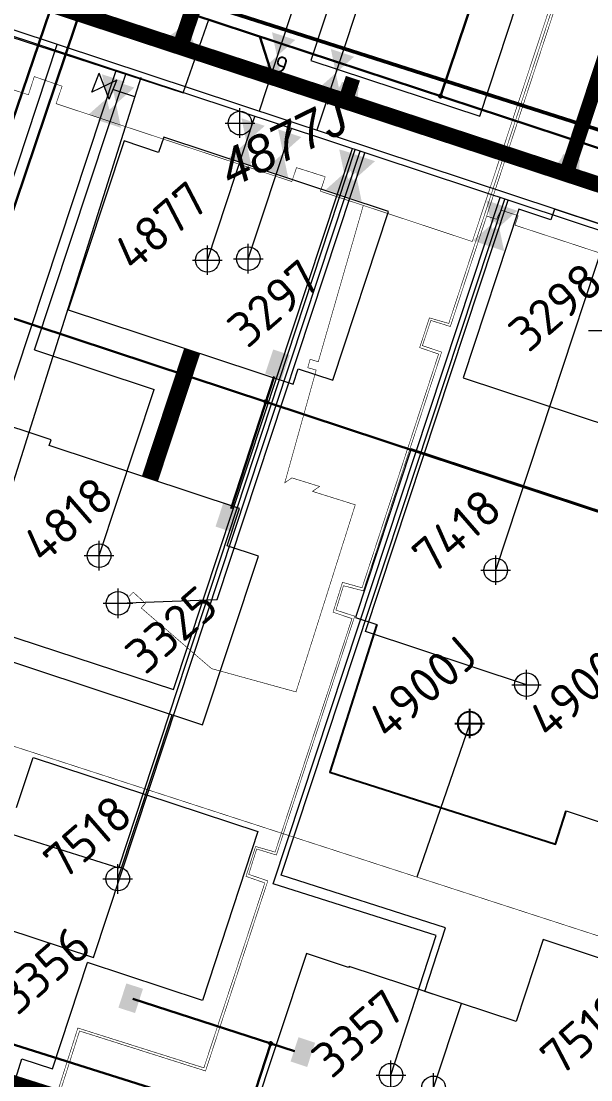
# Model space of a CAD drawing. Header units: millimetres. Extents: x 519 to 9564855, y -810 to 5021775.
# Drawn here: x 9541705.4 to 9541897.8, y 4997324.6 to 4997682.2 of the extents above; entities that cross this region are included whole.
import ezdxf

# ---------------------------------------------------------------- set-up
doc = ezdxf.new("R2010")
doc.units = ezdxf.units.MM
doc.header["$LTSCALE"] = 2
doc.header["$MEASUREMENT"] = 0
doc.header["$PDMODE"] = 2
doc.header["$PDSIZE"] = 5
doc.linetypes.add('92051501$0$DASHED', pattern=[0.75, 0.5, -0.25])
doc.layers.add('13A этап', color=7, linetype='Continuous', true_color=0xaafdfa)
for name, color, linetype in [('Existing roads', 41, 'Continuous'), ('new 100 wells', 131, 'Continuous'), ('OilColl&Flowlines', 3, 'Continuous'), ('Stage 12 wells.Text&Frame', 52, 'Continuous'), ('Скважины  2018 года', 7, 'Continuous'), ('Скважины - Конфликты наземки', 92, 'Continuous'), ('Скважины 2017г', 221, 'Continuous'), ('Скважины 2019г.', 241, 'Continuous'), ('Скважины на 2025 год _ОСМОТР', 5, 'Continuous')]:
    doc.layers.add(name, color=color, linetype=linetype)
for name, color, linetype, lineweight in [('PPLINE_GAS', 4, 'GAS_LINE', 30), ('WELLS(drilled after 2000y)', 6, 'Continuous', 40), ('Скважины на 2026', 222, 'Continuous', 50), ('Электро', 1, 'Continuous', 30), ('Электроснаб', 1, 'Continuous', 18), ('Электроснабжене', 1, 'Continuous', 18)]:
    doc.layers.add(name, color=color, linetype=linetype, lineweight=lineweight)
doc.styles.add('92051501$0$STANDARD', font='simplex.shx')
doc.styles.add('Elect', font='isocpeur.ttf')
doc.styles.add('GeoApp', font='', dxfattribs={"height": 1})
doc.styles.get("Standard").update_dxf_attribs({"font": 'isocpeur.ttf', "width": 0.5})
doc.styles.get('GeoApp').set_extended_font_data('D431', italic=True)
doc.linetypes.add('GAS_LINE', pattern='A,0.5,-0.2,["G",92051501$0$STANDARD,S=0.1,R=0,X=-0.1,Y=-0.05],-0.05', length=0.75)

msp = doc.modelspace()

# ---------------------------------------------------------------- hatches: boundary and pattern name
at = {"layer": 'Existing roads', "lineweight": 0}
h = msp.add_hatch(color=256, dxfattribs=at)
h.paths.add_polyline_path([(9541760.95011, 4997679.8294), (9541762.53735, 4997679.23264, 0.155118741), (9541767.07001, 4997669.69563), (9541758.51441, 4997672.44877)])
h.paths.add_polyline_path([(9541759.42441, 4997680.40303), (9541760.95011, 4997679.8294), (9541758.51441, 4997672.44877), (9541749.71847, 4997675.27925, 0.161550784)])
for points in [[(9541824.32403, 4997650.54401, -0.406846034), (9541819.50253, 4997659.84005), (9541813.80172, 4997661.72634, -0.406846034), (9541804.38706, 4997657.14079)], [(9541899.06179, 4997626.16096, -0.406846034), (9541894.24029, 4997635.45699), (9541888.53949, 4997637.34328, -0.406846034), (9541879.12482, 4997632.75774)]]:
    msp.add_hatch(color=256, dxfattribs=at).paths.add_polyline_path(points)
at = {"layer": 'Электро'}
for points in [[(9541787.81506, 4997563.16447), (9541793.4273, 4997561.30749), (9541796.13452, 4997569.48935), (9541790.52229, 4997571.34633)], [(9541771.03741, 4997511.52817), (9541776.64964, 4997509.67118), (9541779.35687, 4997517.85304), (9541773.74464, 4997519.71003)]]:
    msp.add_hatch(color=256, dxfattribs=at).paths.add_polyline_path(points)
at = {"layer": 'Электро', "ltscale": 25}
for points in [[(9541746.54229, 4997355.35498), (9541740.93005, 4997357.21196), (9541738.22282, 4997349.0301), (9541743.83506, 4997347.17312)], [(9541796.37615, 4997330.83062), (9541801.98838, 4997328.97364), (9541804.69561, 4997337.1555), (9541799.08338, 4997339.01248)]]:
    msp.add_hatch(color=256, dxfattribs=at).paths.add_polyline_path(points)
at = {"layer": 'Электроснаб', "lineweight": 0}
for points in [[(9541787.81506, 4997563.16447), (9541793.4273, 4997561.30749), (9541796.13452, 4997569.48935), (9541790.52229, 4997571.34633)], [(9541771.03741, 4997511.52817), (9541776.64964, 4997509.67118), (9541779.35687, 4997517.85304), (9541773.74464, 4997519.71003)]]:
    msp.add_hatch(color=1, dxfattribs=at).paths.add_polyline_path(points)
at = {"layer": 'Электроснаб', "lineweight": 0, "ltscale": 25}
for points in [[(9541746.54229, 4997355.35498), (9541740.93005, 4997357.21196), (9541738.22282, 4997349.0301), (9541743.83506, 4997347.17312)], [(9541796.37615, 4997330.83062), (9541801.98838, 4997328.97364), (9541804.69561, 4997337.1555), (9541799.08338, 4997339.01248)]]:
    msp.add_hatch(color=1, dxfattribs=at).paths.add_polyline_path(points)
at = {"layer": 'Электроснабжене', "lineweight": 0}
for points in [[(9541787.81506, 4997563.16447), (9541793.4273, 4997561.30749), (9541796.13452, 4997569.48935), (9541790.52229, 4997571.34633)], [(9541771.03741, 4997511.52817), (9541776.64964, 4997509.67118), (9541779.35687, 4997517.85304), (9541773.74464, 4997519.71003)]]:
    msp.add_hatch(color=1, dxfattribs=at).paths.add_polyline_path(points)
at = {"layer": 'Электроснабжене', "lineweight": 0, "ltscale": 25}
for points in [[(9541746.54229, 4997355.35498), (9541740.93005, 4997357.21196), (9541738.22282, 4997349.0301), (9541743.83506, 4997347.17312)], [(9541796.37615, 4997330.83062), (9541801.98838, 4997328.97364), (9541804.69561, 4997337.1555), (9541799.08338, 4997339.01248)]]:
    msp.add_hatch(color=1, dxfattribs=at).paths.add_polyline_path(points)

# ---------------------------------------------------------------- linework, layer by layer
at = {"color": 3, "linetype": 'ByBlock', "lineweight": 0}
for p, q in [((9541729.21978, 4997658.25306, -0.15303), (9541731.76162, 4997664.65644, 0.16949)), ((9541729.21978, 4997658.25306, -0.15303), (9541731.76162, 4997664.65644, 0.16949)), ((9541735.09961, 4997655.93321, -0.15303), (9541731.76162, 4997664.65644, 0.16949)), ((9541735.09961, 4997655.93321, -0.15303), (9541731.76162, 4997664.65644, 0.16949)), ((9541737.64145, 4997662.33659, 0.16949), (9541729.21978, 4997658.25306, -0.15303)), ((9541737.64145, 4997662.33659, 0.16949), (9541729.21978, 4997658.25306, -0.15303)), ((9541735.09961, 4997655.93321, -0.15303), (9541737.64145, 4997662.33659, 0.16949)), ((9541735.09961, 4997655.93321, -0.15303), (9541737.64145, 4997662.33659, 0.16949))]:
    msp.add_line(p, q, dxfattribs=at)
at = {"layer": '13A этап', "color": 0, "linetype": 'ByBlock', "lineweight": 0}
for points in [[(9541798.97255, 4997564.80502), (9541810.66255, 4997560.93701), (9541829.51798, 4997617.92241), (9541753.53745, 4997643.06299), (9541751.82745, 4997637.89498)], [(9541884.3533, 4997615.18422), (9541873.53745, 4997618.76299), (9541854.68202, 4997561.77759), (9541930.66255, 4997536.63701), (9541931.8467, 4997540.21578)], [(9541815.99887, 4997362.54414), (9541801.73745, 4997367.26299), (9541782.88202, 4997310.27759), (9541858.86255, 4997285.13701), (9541859.00113, 4997285.55586)], [(9541705.65162, 4997331.69338), (9541715.95278, 4997328.29223), (9541727.82983, 4997364.26463)]]:
    msp.add_lwpolyline(points, dxfattribs=at)
for centre in [(9541782.1, 4997602), (9541830.3, 4997326.2)]:
    msp.add_circle(centre, 4, dxfattribs=at)
for p in [(9541782.1, 4997602), (9541902.1, 4997577.7), (9541830.3, 4997326.2)]:
    msp.add_point(p, dxfattribs=at)
at = {"layer": 'Existing roads', "lineweight": 0, "flags": 128}
for points, const_width in [([(9540167.59195, 4998196.78734), (9542116.88988, 4997555.89)], 5.4), ([(9539565.39469, 4997994.43913), (9539781.43469, 4997928.03913), (9540419.33469, 4997727.26913), (9541536.98469, 4997374.84913), (9541686.09469, 4997327.92913), (9543001.21469, 4996911.42913)], 7), ([(9541835.6113, 4997899.52024), (9541759.08351, 4997673.5309)], 5.4), ([(9541918.26098, 4997717.46986), (9541889.53116, 4997630.64184)], 5), ([(9541817.45244, 4997662.94857), (9541814.63572, 4997654.43581)], 5), ([(9541763.17858, 4997570.91478), (9541748.85596, 4997527.63557)], 5.7)]:
    msp.add_lwpolyline(points, dxfattribs=dict(at, const_width=const_width))
at = {"layer": 'new 100 wells', "color": 0, "linetype": 'ByBlock', "lineweight": 0}
msp.add_lwpolyline([(9541889.46689, 4997415.45687), (9541962.36255, 4997391.33701), (9541963.50265, 4997394.78266)], dxfattribs=at)
at = {"layer": 'OilColl&Flowlines', "lineweight": 0}
for p, q in [((9542695.19707, 4997348.73558, 0), (9540718.01393, 4998002.8832)), ((9541828.4, 4997780.8), (9541785.73188, 4997651.84727)), ((9541848.4, 4997775.7), (9541805.27927, 4997645.3794)), ((9541698.80258, 4997548.79887), (9541737.45021, 4997665.60077, 0)), ((9541731.7, 4997501.7), (9541750.28568, 4997557.85907))]:
    msp.add_line(p, q, dxfattribs=at)
at = {"layer": 'OilColl&Flowlines', "linetype": 'ByBlock', "lineweight": 0, "ltscale": 80}
for p, q in [((9541709.92878, 4997571.2083), (9541740.75205, 4997664.33303)), ((9541768.3, 4997601.5), (9541784.37311, 4997650.07659)), ((9541782.1, 4997602), (9541796.66236, 4997646.01076)), ((9541729.76883, 4997365.91509), (9541819.85437, 4997638.33781, 0)), ((9541738.42543, 4997396.29474, 0), (9541818.23268, 4997638.87434, 0)), ((9541790.52267, 4997390.87155), (9541867.21184, 4997622.66986, 0)), ((9541793.20771, 4997393.71793), (9541868.79278, 4997622.14681, 0)), ((9541821.67059, 4997476.11021, 0), (9541869.86827, 4997621.791, 0)), ((9541709.92878, 4997571.2083), (9541750.28568, 4997557.85907)), ((9541876.1, 4997458.1), (9541821.67059, 4997476.11021, 0)), ((9541856.9, 4997445), (9541839.07936, 4997393.11617, 49.65175)), ((9541698.33286, 4997408.88498), (9541738.42543, 4997396.29474, 0)), ((9541848.71295, 4997376.02108), (9541793.21735, 4997393.71486)), ((9541845.52664, 4997373.33262), (9541790.52267, 4997390.87155)), ((9541700.1, 4997375.7), (9541729.76883, 4997365.91509)), ((9541841.77506, 4997354.47997), (9541848.71295, 4997376.02108)), ((9541830.3, 4997326.2), (9541845.52664, 4997373.33262)), ((9541854.12772, 4997350.3927), (9541841.77506, 4997354.47997)), ((9541844.7, 4997321.9), (9541854.12772, 4997350.3927))]:
    msp.add_line(p, q, dxfattribs=at)
at = {"layer": 'OilColl&Flowlines', "color": 3, "linetype": 'ByBlock', "lineweight": 0, "ltscale": 5}
for p, q in [((9541756.81513, 4997456.50112), (9541817.25888, 4997639.19652, 0)), ((9541771.62891, 4997486.93197), (9541821.53656, 4997637.78127, 0)), ((9541637.13241, 4997495.69651), (9541756.81513, 4997456.50112)), ((9541738.1, 4997485.6), (9541771.62891, 4997486.93197))]:
    msp.add_line(p, q, dxfattribs=at)
at = {"layer": 'OilColl&Flowlines', "lineweight": 0}
msp.add_lwpolyline([(9542209.11018, 4997511.75906), (9540735.67214, 4997999.29302)], dxfattribs=at)
msp.add_lwpolyline([(9542209.11018, 4997511.75906), (9540735.67214, 4997999.29302)], dxfattribs=at)
at = {"layer": 'OilColl&Flowlines', "color": 3, "linetype": 'ByBlock', "lineweight": 0, "ltscale": 80, "const_width": 0.2, "elevation": 49.65175}
msp.add_lwpolyline([(9541448.46361, 4997508.32446), (9541669.15374, 4997435.16258), (9541672.98947, 4997446.98817), (9542765.13496, 4997092.74591)], dxfattribs=at)
at = {"layer": 'OilColl&Flowlines', "lineweight": 0}
for points in [[(9541797.97463, 4997675.89817), (9541791.7946, 4997670.39361), (9541790.11752, 4997678.49795)], [(9541793.47169, 4997662.28927), (9541785.61458, 4997664.88904), (9541791.7946, 4997670.39361)], [(9541817.85957, 4997670.22703), (9541811.67954, 4997664.72247), (9541810.00246, 4997672.82681)], [(9541740.5239, 4997661.71729), (9541734.34388, 4997656.21273), (9541732.6668, 4997664.31707)], [(9541813.35663, 4997656.61813), (9541805.49952, 4997659.2179), (9541811.67954, 4997664.72247)], [(9541743.60193, 4997659.81072), (9541737.42191, 4997654.30615), (9541735.74483, 4997662.41049)], [(9541736.02096, 4997648.10839), (9541728.16386, 4997650.70816), (9541734.34388, 4997656.21273)], [(9541739.09899, 4997646.20181), (9541731.24189, 4997648.80158), (9541737.42191, 4997654.30615)], [(9541787.66797, 4997646.86154), (9541781.48795, 4997641.35697), (9541779.81087, 4997649.46131)], [(9541800.05776, 4997643.09954), (9541793.87773, 4997637.59497), (9541792.20065, 4997645.69931)], [(9541783.16503, 4997633.25263), (9541775.30793, 4997635.85241), (9541781.48795, 4997641.35697)], [(9541820.67563, 4997636.34889, 0), (9541814.49561, 4997630.84432, 0), (9541812.81852, 4997638.94866, 0)], [(9541821.68039, 4997636.07385, 0), (9541815.50036, 4997630.56929, 0), (9541813.82328, 4997638.67363, 0)], [(9541823.27233, 4997635.48979, 0), (9541817.09231, 4997629.98522, 0), (9541815.41523, 4997638.08956, 0)], [(9541795.55481, 4997629.49063), (9541787.69771, 4997632.09041), (9541793.87773, 4997637.59497)], [(9541824.9144, 4997634.94632, 0), (9541818.73438, 4997629.44175, 0), (9541817.0573, 4997637.54609, 0)], [(9541816.17269, 4997622.73998, 0), (9541808.31558, 4997625.33976, 0), (9541814.49561, 4997630.84432, 0)], [(9541817.17745, 4997622.46495, 0), (9541809.32034, 4997625.06472, 0), (9541815.50036, 4997630.56929, 0)], [(9541818.76939, 4997621.88088, 0), (9541810.91228, 4997624.48065, 0), (9541817.09231, 4997629.98522, 0)], [(9541820.41146, 4997621.33741, 0), (9541812.55436, 4997623.93719, 0), (9541818.73438, 4997629.44175, 0)], [(9541870.38308, 4997619.08017, 0), (9541864.20306, 4997613.57561, 0), (9541862.52598, 4997621.67995, 0)], [(9541871.96364, 4997618.55725, 0), (9541865.78362, 4997613.05269, 0), (9541864.10654, 4997621.15703, 0)], [(9541873.03891, 4997618.19949, 0), (9541866.85888, 4997612.69492, 0), (9541865.1818, 4997620.79926, 0)], [(9541865.88014, 4997605.47127, 0), (9541858.02304, 4997608.07104, 0), (9541864.20306, 4997613.57561, 0)], [(9541867.4607, 4997604.94835, 0), (9541859.60359, 4997607.54812, 0), (9541865.78362, 4997613.05269, 0)], [(9541868.53597, 4997604.59058, 0), (9541860.67886, 4997607.19036, 0), (9541866.85888, 4997612.69492, 0)]]:
    msp.add_solid(points, dxfattribs=at)
at = {"layer": 'PPLINE_GAS', "linetype": 'GAS_LINE', "lineweight": 0, "ltscale": 20}
msp.add_line((9540830.54536, 4997960.24902), (9541760.15024, 4997658.02651), dxfattribs=at)
msp.add_line((9540830.54536, 4997960.24902), (9541760.15024, 4997658.02651), dxfattribs=at)
at = {"layer": 'PPLINE_GAS', "color": 4, "linetype": 'GAS_LINE', "lineweight": 0, "ltscale": 80}
msp.add_line((9541760.15024, 4997658.02651), (9541768.77774, 4997682.74991, 0), dxfattribs=at)
at = {"layer": 'PPLINE_GAS', "color": 4, "linetype": 'GAS_LINE', "lineweight": 0, "ltscale": 25}
msp.add_line((9541745.79741, 4997663.26106), (9541647.08397, 4997350.52034), dxfattribs=at)
at = {"layer": 'PPLINE_GAS', "color": 3, "linetype": 'GAS_LINE', "lineweight": 0, "ltscale": 25}
msp.add_line((9541743.73039, 4997656.71239), (9541736.37053, 4997659.1349, 0.00823), dxfattribs=at)
at = {"layer": 'Stage 12 wells.Text&Frame', "color": 0, "linetype": 'ByBlock', "lineweight": 0}
for points in [[(9541751.82745, 4997637.89498), (9541740.13745, 4997641.76299), (9541721.28202, 4997584.77759), (9541797.26255, 4997559.63701), (9541798.97255, 4997564.80502)], [(9541931.8467, 4997540.21578), (9541942.66255, 4997536.63701), (9541961.51798, 4997593.62241), (9541885.53745, 4997618.76299), (9541884.3533, 4997615.18422)], [(9541694.85199, 4997482.28018), (9541690.68202, 4997469.67759), (9541766.66255, 4997444.53701), (9541785.51798, 4997501.52241), (9541774.94801, 4997505.01982)], [(9541681.7061, 4997416.01716), (9541670.38575, 4997419.58002), (9541646.35917, 4997343.23992), (9541703.61425, 4997325.21998), (9541705.65162, 4997331.69338)], [(9541872.5645, 4997344.2923), (9541816.13745, 4997362.96299), (9541815.99887, 4997362.54414)]]:
    msp.add_lwpolyline(points, dxfattribs=at)
for centre in [(9541768.3, 4997601.5), (9541738.1, 4997485.6), (9541876.1, 4997458.1), (9541844.7, 4997321.9)]:
    msp.add_circle(centre, 4, dxfattribs=at)
for p in [(9541768.3, 4997601.5), (9541738.1, 4997485.6), (9541876.1, 4997458.1), (9541844.7, 4997321.9)]:
    msp.add_point(p, dxfattribs=at)
at = {"layer": 'WELLS(drilled after 2000y)', "color": 6, "lineweight": 0, "const_width": 0.2}
for points in [[(9541980.817, 4997787.9), (9541979.374, 4997784.25), (9541964.10999, 4997789.44017), (9541962.2567, 4997783.91539), (9541957.193, 4997785.614), (9541958.895, 4997791.204), (9541922.66822, 4997803.85317), (9541907.4178, 4997758.24458), (9541902.73627, 4997759.80996), (9541899.438, 4997749.946), (9541904.295, 4997748.192), (9541890.57292, 4997706.51325), (9541885.56181, 4997708.16308), (9541882.32674, 4997698.2639), (9541887.21822, 4997696.66535), (9541857.787, 4997607.803)], [(9541857.787, 4997607.803), (9541806.488, 4997624.787), (9541808.088, 4997629.692), (9541798.393, 4997632.767), (9541796.814, 4997628.063), (9541717.174, 4997654.368), (9541719.20567, 4997660.27883), (9541709.808, 4997663.509), (9541707.831, 4997657.367), (9541628.25, 4997683.566), (9541629.85, 4997688.471), (9541620.155, 4997691.546), (9541618.576, 4997686.842), (9541538.936, 4997713.147), (9541540.973, 4997719.056), (9541531.57, 4997722.288), (9541529.55238, 4997716.15937), (9541450.012, 4997742.345), (9541451.612, 4997747.25), (9541441.917, 4997750.325), (9541440.36079, 4997745.61347), (9541360.698, 4997771.926)], [(9541906.338, 4997749.354), (9541891.64084, 4997704.43051), (9541886.65207, 4997706.05608), (9541884.40399, 4997699.15689), (9541889.317, 4997697.556), (9541850.368, 4997579.097), (9541843.796, 4997581.146), (9541840.93414, 4997572.63266), (9541847.43, 4997570.449), (9541820.995, 4997489.805), (9541814.26361, 4997491.53356), (9541811.72326, 4997483.30191), (9541818.05991, 4997481.24013), (9541791.6, 4997400.568), (9541784.94012, 4997402.59517), (9541782.251, 4997394.048), (9541788.698, 4997391.833), (9541767.67, 4997327.618), (9541725.10521, 4997341.12895), (9541707.041, 4997284.646)], [(9541820.9649, 4997620.01165), (9541805.753, 4997567.18), (9541803.001, 4997568.017), (9541802.201, 4997565.178), (9541805.04444, 4997564.38587), (9541794.438, 4997526.313), (9541796.84989, 4997527.96613), (9541806.18789, 4997525.06313), (9541803.776, 4997523.41), (9541818.258, 4997518.87), (9541798.231, 4997455.667), (9541769.686, 4997463.536), (9541745.938, 4997484.024), (9541747.35478, 4997485.55949), (9541743.264, 4997489.334), (9541741.93253, 4997487.99248)], [(9541917.91278, 4997598.34114), (9541872.221, 4997613.321), (9541873.27528, 4997616.52214), (9541867.452, 4997618.44), (9541865.962, 4997615.323), (9541862.63365, 4997616.40159)]]:
    msp.add_lwpolyline(points, dxfattribs=at)
at = {"layer": 'WELLS(drilled after 2000y)', "color": 6, "lineweight": 0, "const_width": 0.2, "elevation": -24.66909}
msp.add_lwpolyline([(9541706.532, 4997285.607), (9541724.522, 4997342.135), (9541767.098, 4997328.682), (9541787.688, 4997391.138), (9541781.33, 4997393.353), (9541784.581, 4997403.456), (9541791.164, 4997401.563), (9541817.131, 4997480.434), (9541810.741, 4997482.583), (9541813.934, 4997492.682), (9541820.548, 4997490.828), (9541846.391, 4997569.788), (9541840, 4997571.986), (9541843.302, 4997582.014), (9541849.839, 4997580.125), (9541888.33163, 4997697.19028), (9541883.41841, 4997698.79593), (9541886.109, 4997707.029), (9541891.06279, 4997705.4054), (9541905.265, 4997748.738)], dxfattribs=at)
at = {"layer": 'WELLS(drilled after 2000y)', "color": 0, "linetype": 'ByBlock', "lineweight": 0}
msp.add_lwpolyline([(9541774.94801, 4997505.01982), (9541779.11798, 4997517.62241), (9541714.83338, 4997538.9068), (9541714.83338, 4997538.9068), (9541714.83338, 4997538.9068)], dxfattribs=at)
msp.add_circle((9541731.7, 4997501.7), 4, dxfattribs=at)
msp.add_point((9541731.7, 4997501.7), dxfattribs=at)
at = {"layer": 'Скважины  2018 года', "color": 5, "linetype": 'ByBlock', "lineweight": 0, "ltscale": 50}
msp.add_line((9541865.7, 4997496.8), (9541903.38531, 4997610.70513, 0), dxfattribs=at)
at = {"layer": 'Скважины  2018 года', "color": 3, "linetype": 'ByBlock', "lineweight": 0, "ltscale": 50}
msp.add_line((9541738, 4997392.5), (9541756.34743, 4997447.9501), dxfattribs=at)
at = {"layer": 'Скважины  2018 года', "color": 0, "linetype": 'ByBlock', "lineweight": 0}
for p in [(9541865.7, 4997496.8), (9541738, 4997392.5)]:
    msp.add_point(p, dxfattribs=at)
at = {"layer": 'Скважины - Конфликты наземки', "linetype": 'ByBlock', "lineweight": 0}
msp.add_circle((9541779.3, 4997647.8), 4, dxfattribs=at)
at = {"layer": 'Скважины - Конфликты наземки', "linetype": 'ByBlock', "lineweight": 0, "ltscale": 80}
msp.add_point((9541779.3, 4997647.8), dxfattribs=at)
at = {"layer": 'Скважины 2017г', "color": 3, "linetype": 'ByBlock', "lineweight": 0, "ltscale": 50}
msp.add_line((9541668.1, 4997524.9), (9541717.56739, 4997674.40167), dxfattribs=at)
at = {"layer": 'Скважины 2017г', "color": 0, "linetype": 'ByBlock', "lineweight": 0}
for points in [[(9541714.83338, 4997538.9068), (9541715.4822, 4997540.86642), (9541670.8793, 4997555.57217)], [(9541902.59113, 4997480.94672), (9541913.0822, 4997512.76642), (9541837.10522, 4997537.81632), (9541818.3178, 4997480.83358), (9541825.57528, 4997478.44076)], [(9541703.82094, 4997416.57906), (9541709.40522, 4997433.51632), (9541785.3822, 4997408.46642), (9541766.59478, 4997351.48368), (9541727.82983, 4997364.26463)], [(9541951.62531, 4997328.59569), (9541957.6822, 4997346.96642), (9541881.70522, 4997372.01632), (9541872.5645, 4997344.2923)]]:
    msp.add_lwpolyline(points, dxfattribs=at)
for centre in [(9541865.7, 4997496.8), (9541738, 4997392.5)]:
    msp.add_circle(centre, 4, dxfattribs=at)
at = {"layer": 'Скважины 2019г.', "color": 0, "linetype": 'ByBlock', "lineweight": 0}
msp.add_lwpolyline([(9541826.44688, 4997739.18631), (9541803.29066, 4997668.89521), (9541860.27799, 4997650.12169), (9541885.30934, 4997726.10479), (9541846.33152, 4997738.95178)], dxfattribs=at)
at = {"layer": 'Скважины на 2025 год _ОСМОТР', "color": 0, "linetype": 'ByBlock', "lineweight": -2, "ltscale": 50}
msp.add_lwpolyline([(9541825.57528, 4997478.44076), (9541809.67913, 4997428.56257), (9541885.90178, 4997404.27044), (9541889.46689, 4997415.45687)], dxfattribs=at)
at = {"layer": 'Скважины на 2025 год _ОСМОТР', "color": 0, "linetype": 'ByBlock', "lineweight": -2}
msp.add_circle((9541856.9, 4997445), 4, dxfattribs=at)
at = {"layer": 'Скважины на 2025 год _ОСМОТР', "color": 0, "lineweight": -2}
msp.add_point((9541856.9, 4997445), dxfattribs=at)
at = {"layer": 'Скважины на 2026'}
msp.add_line((9536427.64777, 4999394.69832), (9542059.39265, 4997594.73601), dxfattribs=at)
at = {"layer": 'Электро'}
for p, q in [((9541799.58426, 4997933.0896, 0), (9541688.28937, 4997607.25064, 0)), ((9541808.02478, 4997930.29832, 0), (9541694.57886, 4997594.63403, 0)), ((9541847.033, 4997656.91433, 0), (9541874.48372, 4997738.17981)), ((9541738.51767, 4997692.74012, 0), (9542184.7772, 4997545.40977, 0)), ((9541786.02323, 4997677.0564, 0), (9541790.31631, 4997663.70556, 0)), ((9541790.31631, 4997663.70556, 0), (9541800.39776, 4997660.42989, 0)), ((9541616.83388, 4997610.26342), (9542928.95923, 4997176.35178, 0)), ((9541776.30334, 4997517.58262, 0), (9541790.83914, 4997562.16249))]:
    msp.add_line(p, q, dxfattribs=at)
at = {"layer": 'Электро', "ltscale": 0.5}
msp.add_line((9541543.88214, 4997386.6316, 0), (9541797.69741, 4997306.65046, 0), dxfattribs=at)
at = {"layer": 'Электро', "ltscale": 25}
for p, q in [((9541743.12767, 4997352.01806), (9541797.68916, 4997334.28996)), ((9541789.6792, 4997336.89255), (9541781.52079, 4997311.74796, 0))]:
    msp.add_line(p, q, dxfattribs=at)
at = {"layer": 'Электро'}
for centre, start, end in [((9541847.033, 4997656.91433, 0), 161.9999999, 341.9999999), ((9541847.033, 4997656.91433, 0), 161.9999999, 341.9999999), ((9541847.033, 4997656.91433, 0), 161.9999999, 341.9999999), ((9541847.033, 4997656.91433, 0), 341.9999999, 161.9999999), ((9541847.033, 4997656.91433, 0), 341.9999999, 161.9999999), ((9541847.033, 4997656.91433, 0), 341.9999999, 161.9999999), ((9541788.08077, 4997553.70285, 0), 161.9999999, 341.9999999), ((9541788.08077, 4997553.70285, 0), 161.9999999, 341.9999999), ((9541788.08077, 4997553.70285, 0), 341.9999999, 161.9999999), ((9541788.08077, 4997553.70285, 0), 341.9999999, 161.9999999), ((9541789.6792, 4997336.89255), 161.9999999, 341.9999999), ((9541789.6792, 4997336.89255), 341.9999999, 161.9999999)]:
    msp.add_arc(centre, 0.5, start, end, dxfattribs=at)
at = {"layer": 'Электроснаб', "color": 1, "lineweight": 0}
for p, q in [((9541847.033, 4997656.91433, 0), (9541874.48372, 4997738.17981)), ((9541786.02323, 4997677.0564, 0), (9541790.31631, 4997663.70556, 0)), ((9541790.31631, 4997663.70556, 0), (9541800.39776, 4997660.42989, 0)), ((9541776.30334, 4997517.58262, 0), (9541790.83914, 4997562.16249))]:
    msp.add_line(p, q, dxfattribs=at)
at = {"layer": 'Электроснаб', "color": 1, "linetype": '92051501$0$DASHED', "lineweight": 0}
for p, q in [((9541738.51767, 4997692.74012, 0), (9542184.7772, 4997545.40977, 0)), ((9541616.83388, 4997610.26342), (9542928.95923, 4997176.35178, 0))]:
    msp.add_line(p, q, dxfattribs=at)
at = {"layer": 'Электроснаб', "color": 1, "lineweight": 0, "ltscale": 0.5}
msp.add_line((9541543.88214, 4997386.6316, 0), (9541797.69741, 4997306.65046, 0), dxfattribs=at)
at = {"layer": 'Электроснаб', "color": 1, "lineweight": 0, "ltscale": 25}
for p, q in [((9541743.12767, 4997352.01806), (9541797.68916, 4997334.28996)), ((9541789.6792, 4997336.89255), (9541781.52079, 4997311.74796, 0))]:
    msp.add_line(p, q, dxfattribs=at)
at = {"layer": 'Электроснаб', "color": 1, "lineweight": 0}
for centre, start, end in [((9541847.033, 4997656.91433, 0), 161.9999999, 341.9999999), ((9541847.033, 4997656.91433, 0), 161.9999999, 341.9999999), ((9541847.033, 4997656.91433, 0), 161.9999999, 341.9999999), ((9541847.033, 4997656.91433, 0), 341.9999999, 161.9999999), ((9541847.033, 4997656.91433, 0), 341.9999999, 161.9999999), ((9541847.033, 4997656.91433, 0), 341.9999999, 161.9999999), ((9541788.08077, 4997553.70285, 0), 161.9999999, 341.9999999), ((9541788.08077, 4997553.70285, 0), 161.9999999, 341.9999999), ((9541788.08077, 4997553.70285, 0), 341.9999999, 161.9999999), ((9541788.08077, 4997553.70285, 0), 341.9999999, 161.9999999), ((9541789.6792, 4997336.89255), 161.9999999, 341.9999999), ((9541789.6792, 4997336.89255), 341.9999999, 161.9999999)]:
    msp.add_arc(centre, 0.5, start, end, dxfattribs=at)
at = {"layer": 'Электроснабжене', "color": 1, "linetype": 'ByBlock', "lineweight": 0}
for p, q in [((9541806.11345, 4997951.97374, 17.79614), (9541688.28937, 4997607.25064, 0)), ((9541814.55396, 4997949.18246, 17.79614), (9541694.57886, 4997594.63403, 0))]:
    msp.add_line(p, q, dxfattribs=at)
at = {"layer": 'Электроснабжене', "color": 1, "lineweight": 0}
for p, q in [((9541847.033, 4997656.91433, 0), (9541874.48372, 4997738.17981)), ((9541786.02323, 4997677.0564, 0), (9541790.31631, 4997663.70556, 0)), ((9541790.31631, 4997663.70556, 0), (9541800.39776, 4997660.42989, 0)), ((9541776.30334, 4997517.58262, 0), (9541790.83914, 4997562.16249))]:
    msp.add_line(p, q, dxfattribs=at)
at = {"layer": 'Электроснабжене', "color": 1, "linetype": '92051501$0$DASHED', "lineweight": 0}
for p, q in [((9541738.51767, 4997692.74012, 0), (9542184.7772, 4997545.40977, 0)), ((9541616.83388, 4997610.26342), (9542928.95923, 4997176.35178, 0))]:
    msp.add_line(p, q, dxfattribs=at)
at = {"layer": 'Электроснабжене', "color": 1, "lineweight": 0, "ltscale": 0.5}
msp.add_line((9541543.88214, 4997386.6316, 0), (9541797.69741, 4997306.65046, 0), dxfattribs=at)
at = {"layer": 'Электроснабжене', "color": 1, "lineweight": 0, "ltscale": 25}
for p, q in [((9541743.12767, 4997352.01806), (9541797.68916, 4997334.28996)), ((9541789.6792, 4997336.89255), (9541781.52079, 4997311.74796, 0))]:
    msp.add_line(p, q, dxfattribs=at)
at = {"layer": 'Электроснабжене', "color": 1, "lineweight": 0}
for centre, start, end in [((9541847.033, 4997656.91433, 0), 161.9999999, 341.9999999), ((9541847.033, 4997656.91433, 0), 161.9999999, 341.9999999), ((9541847.033, 4997656.91433, 0), 161.9999999, 341.9999999), ((9541847.033, 4997656.91433, 0), 341.9999999, 161.9999999), ((9541847.033, 4997656.91433, 0), 341.9999999, 161.9999999), ((9541847.033, 4997656.91433, 0), 341.9999999, 161.9999999), ((9541788.08077, 4997553.70285, 0), 161.9999999, 341.9999999), ((9541788.08077, 4997553.70285, 0), 161.9999999, 341.9999999), ((9541788.08077, 4997553.70285, 0), 341.9999999, 161.9999999), ((9541788.08077, 4997553.70285, 0), 341.9999999, 161.9999999), ((9541789.6792, 4997336.89255), 161.9999999, 341.9999999), ((9541789.6792, 4997336.89255), 341.9999999, 161.9999999)]:
    msp.add_arc(centre, 0.5, start, end, dxfattribs=at)

# ---------------------------------------------------------------- texts
at = {"layer": '13A этап', "color": 0, "linetype": 'ByBlock', "lineweight": 0, "style": 'Elect'}
for s, p in [('3297', (9541781.82335, 4997571.33643)), ('3298', (9541876.77479, 4997569.90947)), ('3356', (9541704.05822, 4997345.96087)), ('3357', (9541810.23954, 4997324.64585))]:
    msp.add_text(s, height=12, rotation=41, dxfattribs=at).set_placement(p)
at = {"layer": 'Stage 12 wells.Text&Frame', "color": 0, "linetype": 'ByBlock', "lineweight": 0, "style": 'Elect'}
for s, p in [('4877', (9541743.24825, 4997597.09977)), ('3325', (9541747.27468, 4997461.0822)), ('4900', (9541883.42239, 4997439.36058))]:
    msp.add_text(s, height=12, rotation=41, dxfattribs=at).set_placement(p)
at = {"layer": 'WELLS(drilled after 2000y)', "color": 0, "linetype": 'ByBlock', "lineweight": 0, "style": 'Elect'}
msp.add_text('4818', height=12, rotation=41, dxfattribs=at).set_placement((9541712.62342, 4997498.46645))
at = {"layer": 'Скважины - Конфликты наземки', "lineweight": 35, "style": 'GeoApp'}
msp.add_text('4877J', height=12.5, rotation=26.0318371, dxfattribs=at).set_placement((9541776.33656, 4997625.78829))
at = {"layer": 'Скважины 2017г', "color": 0, "linetype": 'ByBlock', "lineweight": 0, "style": 'Elect'}
for s, p in [('7418', (9541844.19995, 4997494.79178)), ('7518', (9541719.62103, 4997391.59767)), ('7519', (9541887.43843, 4997325.3247))]:
    msp.add_text(s, height=12, rotation=41, dxfattribs=at).set_placement(p)
at = {"layer": 'Скважины на 2025 год _ОСМОТР', "color": 0, "lineweight": -2, "style": 'Elect'}
msp.add_text('4900J', height=12, rotation=41, dxfattribs=at).set_placement((9541829.13528, 4997439.02643, -22.9908))
at = {"layer": 'Электро', "ltscale": 0.5}
msp.add_text('9', height=6, rotation=342, dxfattribs=at).set_placement((9541790.12885, 4997665.21325, 0))
at = {"layer": 'Электроснаб', "color": 1, "lineweight": 0, "ltscale": 0.5}
msp.add_text('9', height=6, rotation=342, dxfattribs=at).set_placement((9541790.12885, 4997665.21325, 0))
at = {"layer": 'Электроснабжене', "color": 1, "lineweight": 0, "ltscale": 0.5}
msp.add_text('9', height=6, rotation=342, dxfattribs=at).set_placement((9541790.12885, 4997665.21325, 0))

doc.saveas('drawing.dxf')
